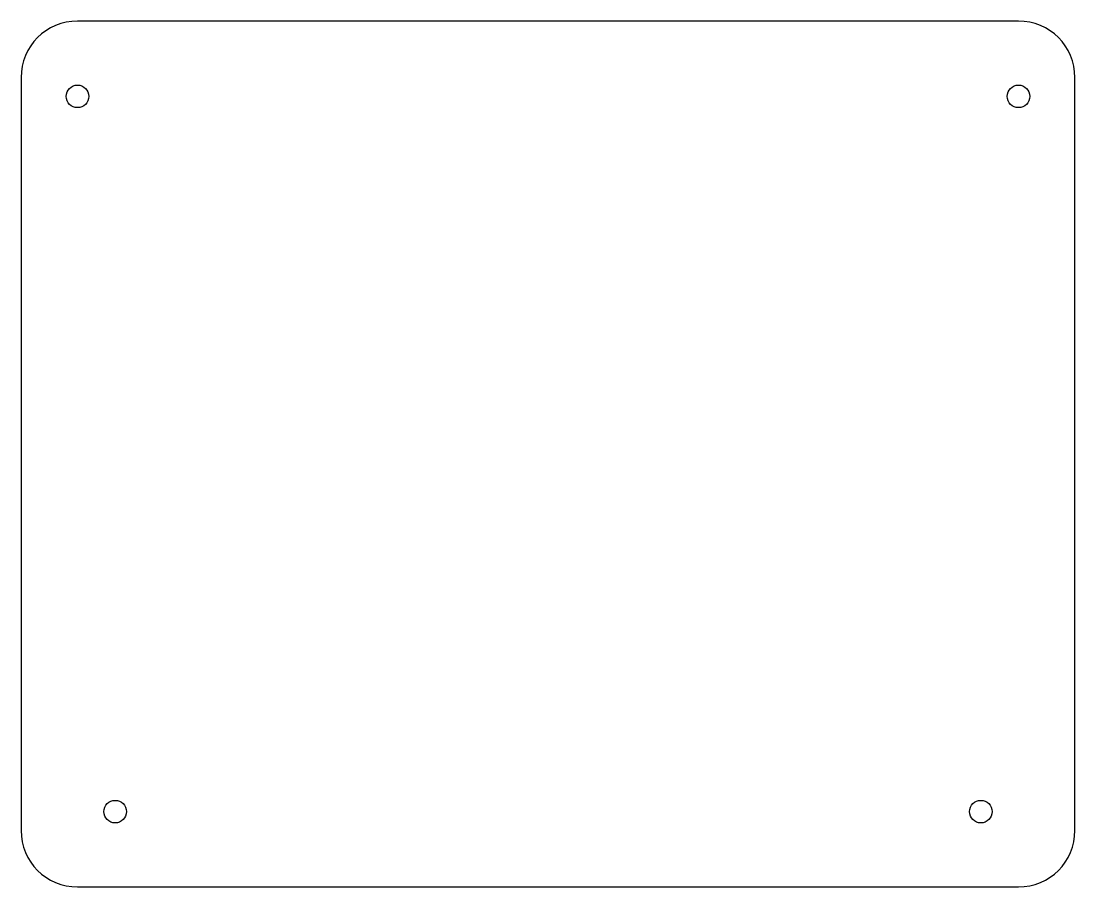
# Model space of a CAD drawing. Header units: millimetres. Extents: x 0 to 14, y 4.5 to 16.
import ezdxf

# ---------------------------------------------------------------- set-up
doc = ezdxf.new("R2010")
doc.units = ezdxf.units.MM

msp = doc.modelspace()

# ---------------------------------------------------------------- linework, layer by layer
at = {"color": 7, "linetype": 'Continuous', "lineweight": 25}
for p, q in [((13.25, 16), (0.75, 16)), ((0, 15.25), (0, 5.25)), ((14, 5.25), (14, 15.25)), ((0.75, 4.5), (13.25, 4.5))]:
    msp.add_line(p, q, dxfattribs=at)
for centre in [(0.75, 15), (13.25, 15), (1.25, 5.5), (12.75, 5.5)]:
    msp.add_circle(centre, 0.15, dxfattribs=at)
for centre, start, end in [((0.75, 15.25), 90, 180), ((13.25, 15.25), 0, 90), ((0.75, 5.25), 180, 270), ((13.25, 5.25), 270, 0)]:
    msp.add_arc(centre, 0.75, start, end, dxfattribs=at)

doc.saveas('drawing.dxf')
